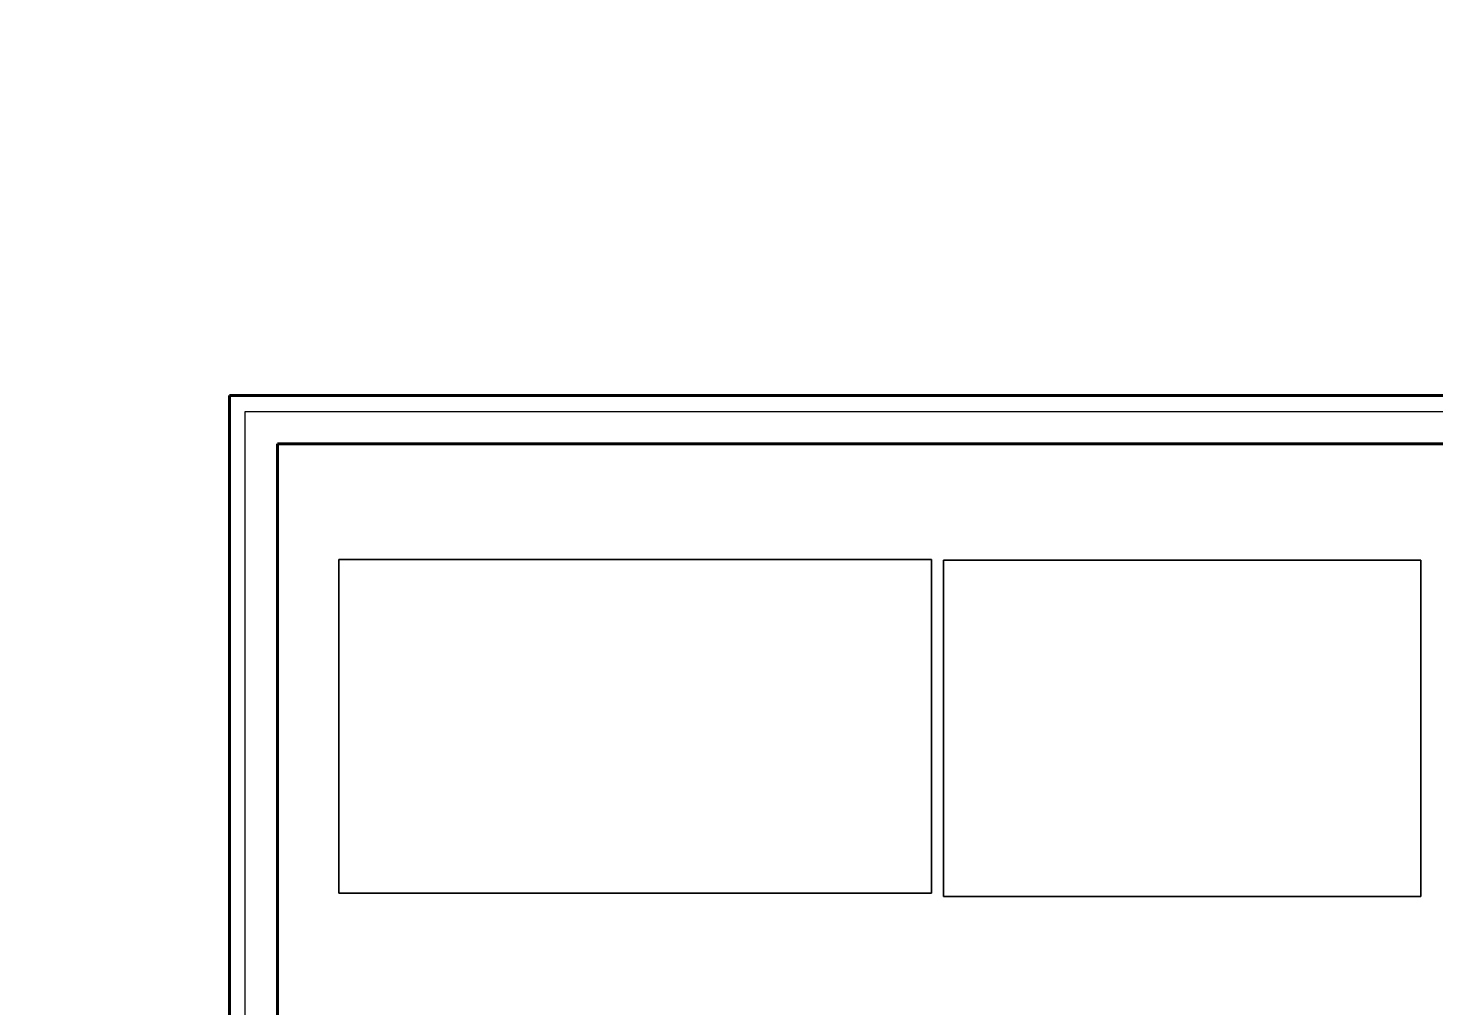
# Model space of a CAD drawing. Header units: inches. Extents: x -279 to 561, y -345 to 342.
# Drawn here: x -181.21 to -165.04, y 61.2 to 72.45 of the extents above; entities that cross this region are included whole.
import ezdxf

# ---------------------------------------------------------------- set-up
doc = ezdxf.new("R2010")
doc.units = ezdxf.units.IN
doc.header["$LTSCALE"] = 0.5
doc.header["$MEASUREMENT"] = 0
doc.header["$XCLIPFRAME"] = 2
doc.layers.add('CADER', color=7, linetype='Continuous')
doc.layers.add('S-DIM', color=7, linetype='Continuous')
doc.layers.add('G-ANNO-HLIN', color=5, linetype='Continuous', lineweight=50)
doc.styles.get("Standard").update_dxf_attribs({"font": 'arial.ttf'})
doc.dimstyles.get("Standard").update_dxf_attribs({"dimtxt": 0.18, "dimasz": 0.18, "dimexe": 0.18, "dimexo": 0.0625, "dimgap": 0.09, "dimtad": 0, "dimtih": 1, "dimtoh": 1, "dimzin": 0, "dimdsep": 46, "dimtxsty": 'Standard', "dimcen": 0.09, "dimadec": 0, "dimazin": 0, "dimtfac": 1, "dimtofl": 0, "dimtmove": 0, "dimatfit": 3, "dimfxl": 1, "dimtolj": 1, "dimtzin": 0, "dimarcsym": 0})
picture_1 = doc.add_image_def('image33.jpg', size_in_pixel=(3840, 2160))
picture_2 = doc.add_image_def('image34.jpg', size_in_pixel=(3840, 2160))

# ---------------------------------------------------------------- blocks, each defined once
blk = doc.blocks.new('*D1071')
at = {"color": 0, "linetype": 'ByBlock', "lineweight": -2, "transparency": 16777216}
for p, q in [((558.652, 342.279), (558.652, 342.473)), ((560.652, 342.279), (560.652, 342.473)), ((558.832, 342.293), (559.172, 342.293)), ((560.472, 342.293), (560.132, 342.293))]:
    blk.add_line(p, q, dxfattribs=at)
at = {"color": 0, "linetype": 'ByBlock', "transparency": 16777216}
for points in [[(558.832, 342.323), (558.832, 342.263), (558.652, 342.293)], [(560.472, 342.323), (560.472, 342.263), (560.652, 342.293)]]:
    blk.add_solid(points, dxfattribs=at)
at = {"layer": 'Defpoints', "color": 0, "linetype": 'ByBlock', "transparency": 16777216}
for p in [(558.652, 342.216), (560.652, 342.293), (560.652, 342.216)]:
    blk.add_point(p, dxfattribs=at)
at = {"layer": 'Defpoints', "color": 0, "ltscale": 0.5, "transparency": 16777216}
for p in [(-209.5, -305.36), (-209.5, -305.81), (-209.5, -305.81)]:
    blk.add_point(p, dxfattribs=at)
at = {"layer": 'S-DIM', "color": 0, "lineweight": -2, "ltscale": 0.5, "transparency": 16777216}
for p, q in [((-209.5, -305.18), (-209.5, -305)), ((-209.563, -305.36), (-209.68, -305.36)), ((-209.563, -305.81), (-209.68, -305.81)), ((-209.5, -305.99), (-209.5, -306.17))]:
    blk.add_line(p, q, dxfattribs=at)
at = {"layer": 'S-DIM', "color": 0, "ltscale": 0.5, "transparency": 16777216}
for points in [[(-209.53, -305.18), (-209.47, -305.18), (-209.5, -305.36)], [(-209.53, -305.99), (-209.47, -305.99), (-209.5, -305.81)]]:
    blk.add_solid(points, dxfattribs=at)
at = {"color": 0, "linetype": 'ByBlock', "transparency": 16777216, "insert": (559.652, 342.293), "char_height": 0.18, "attachment_point": 5}
blk.add_mtext('\\A1;2.0000', dxfattribs=at)
at = {"layer": 'S-DIM', "color": 0, "ltscale": 0.5, "transparency": 16777216, "insert": (-209.5, -305.585), "char_height": 0.18, "attachment_point": 5}
blk.add_mtext('\\A1;0.45', dxfattribs=at)

msp = doc.modelspace()

# ---------------------------------------------------------------- linework, layer by layer
at = {"layer": 'CADER', "lineweight": 18}
for points in [[(-178.901, 68.232), (-155.192, 68.232), (-155.192, 52.459), (-178.901, 52.459)], [(-178.721, 68.051), (-155.373, 68.051), (-155.373, 52.64), (-178.721, 52.64)]]:
    msp.add_lwpolyline(points, close=True, dxfattribs=at)
at = {"layer": 'G-ANNO-HLIN', "color": 0}
for points in [[(-178.901, 68.232), (-155.192, 68.232), (-155.192, 52.459), (-178.901, 52.459)], [(-178.349, 67.679), (-155.745, 67.679), (-155.745, 53.012), (-178.349, 53.012)]]:
    msp.add_lwpolyline(points, close=True, dxfattribs=at)

# ---------------------------------------------------------------- dimensions: what is measured, and where the dimension line sits
at = {"layer": 'S-DIM', "ltscale": 0.5}
dim = msp.add_linear_dim(base=(-209.5, -305.81), p1=(-209.5, -305.36), p2=(-209.5, -305.81), angle=90, dimstyle='Standard', dxfattribs=at)
dim.commit()
dim.dimension.update_dxf_attribs({"geometry": '*D1071', "text_midpoint": (-209.5, -305.585)})

# ---------------------------------------------------------------- pictures from other files: only their frames are drawn
image = msp.add_image(picture_2, insert=(-177.643, 62.52), size_in_units=(6.808, 3.83))
image.dxf.flags = 7
image = msp.add_image(picture_1, insert=(-170.698, 61.769), size_in_units=(8.133, 4.575))
image.set_boundary_path([(-0.5, -0.5), (2588.05, 1823.8)])

doc.saveas('drawing.dxf')
